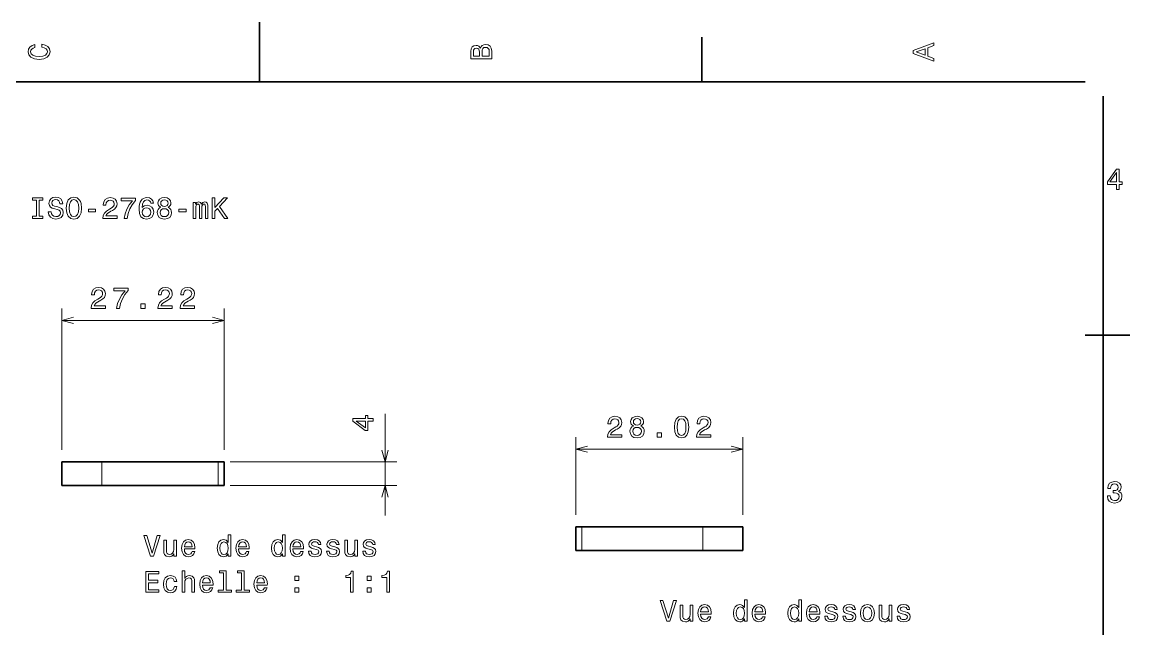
# Model space of a CAD drawing. Extents: x 0 to 297, y 0 to 210.
# Drawn here: x 108.7 to 294.5, y 108.2 to 210 of the extents above; entities that cross this region are included whole.
import ezdxf

# ---------------------------------------------------------------- set-up
doc = ezdxf.new("R2010")
doc.units = 0

msp = doc.modelspace()

# ---------------------------------------------------------------- linework, layer by layer
at = {"color": 7, "lineweight": 35, "ltscale": 0.25}
msp.add_line((148.5, 200), (148.5, 210), dxfattribs=at)
at = {"color": 7, "lineweight": 35, "ltscale": 0.1875}
for p, q in [((222.699997, 200), (222.699997, 207.5)), ((287, 157.5), (294.5, 157.5))]:
    msp.add_line(p, q, dxfattribs=at)
at = {"color": 7, "lineweight": 35}
for p, q in [((287, 200), (10, 200)), ((290, 7.593956), (290, 197.593964)), ((202.547073, 125.348122), (222.865234, 125.348122)), ((202.547073, 121.348122), (222.865234, 121.348122))]:
    msp.add_line(p, q, dxfattribs=at)
at = {"color": 7, "lineweight": 13}
for p, q in [((115.322845, 138.26001), (115.322845, 161.98082)), ((142.539948, 138.26001), (142.539948, 161.98082)), ((115.322845, 159.98082), (142.539948, 159.98082)), ((201.547073, 138.367599), (229.565231, 138.367599)), ((143.539948, 136.26001), (171.530945, 136.26001)), ((143.539948, 132.26001), (171.530945, 132.26001))]:
    msp.add_line(p, q, dxfattribs=at)
at = {"color": 7, "lineweight": 13, "ltscale": 0.425901}
msp.add_line((169.530945, 127.26001), (169.530945, 144.296036), dxfattribs=at)
at = {"color": 7, "lineweight": 13, "ltscale": 0.325487}
for p, q in [((201.547073, 127.348122), (201.547073, 140.367599)), ((229.565231, 127.348122), (229.565231, 140.367599))]:
    msp.add_line(p, q, dxfattribs=at)
at = {"color": 7, "lineweight": 35, "ltscale": 0.1675}
for p, q in [((122.022842, 136.26001), (115.322845, 136.26001)), ((122.022842, 132.26001), (115.322845, 132.26001)), ((229.565231, 125.348122), (222.865234, 125.348122)), ((229.565231, 121.348122), (222.865234, 121.348122))]:
    msp.add_line(p, q, dxfattribs=at)
at = {"color": 7, "lineweight": 35, "ltscale": 0.1}
for p, q in [((115.322845, 132.26001), (115.322845, 136.26001)), ((142.539948, 132.26001), (142.539948, 136.26001)), ((201.547073, 121.348122), (201.547073, 125.348122)), ((229.565231, 121.348122), (229.565231, 125.348122))]:
    msp.add_line(p, q, dxfattribs=at)
at = {"color": 7, "lineweight": 13, "ltscale": 0.1}
for p, q in [((122.022842, 136.26001), (122.022842, 132.26001)), ((141.539948, 132.26001), (141.539948, 136.26001)), ((202.547073, 121.348122), (202.547073, 125.348122)), ((222.865234, 121.348122), (222.865234, 125.348122))]:
    msp.add_line(p, q, dxfattribs=at)
at = {"color": 7, "lineweight": 35, "ltscale": 0.487928}
for p, q in [((122.022842, 136.26001), (141.539948, 136.26001)), ((122.022842, 132.26001), (141.539948, 132.26001))]:
    msp.add_line(p, q, dxfattribs=at)
at = {"color": 7, "lineweight": 35, "ltscale": 0.025}
for p, q in [((142.539948, 136.26001), (141.539948, 136.26001)), ((142.539948, 132.26001), (141.539948, 132.26001)), ((202.547073, 125.348122), (201.547073, 125.348122)), ((202.547073, 121.348122), (201.547073, 121.348122))]:
    msp.add_line(p, q, dxfattribs=at)
at = {"color": 7, "lineweight": 13}
for points in [[(111.93206, 205.817017), (112.35569, 205.716141), (112.658287, 205.549713), (112.844887, 205.317734), (112.905403, 205.045395), (112.814629, 204.71759), (112.54229, 204.460388), (112.098488, 204.28891), (111.483215, 204.233429), (110.872986, 204.28891), (110.424141, 204.455338), (110.151802, 204.71254), (110.055984, 205.045395), (110.106415, 205.287476), (110.247627, 205.494247), (110.474571, 205.655624), (110.787247, 205.766571), (110.787247, 206.245682), (110.308144, 206.094391), (109.94503, 205.832138), (109.718086, 205.474075), (109.637398, 205.045395), (109.763474, 204.510818), (110.116501, 204.10231), (110.696472, 203.840057), (111.483215, 203.749283), (112.269958, 203.840057), (112.84993, 204.10231), (113.208, 204.510818), (113.329041, 205.045395), (113.233215, 205.51442), (112.965927, 205.892654), (112.527161, 206.159943), (111.93206, 206.301163)], [(261.633209, 203.466858), (261.633209, 203.930847), (260.604401, 204.298996), (260.604401, 205.695969), (261.633209, 206.064133), (261.633209, 206.538193), (258.128174, 205.257217), (258.128174, 204.742798)], [(185.542007, 205.630417), (185.249496, 205.983429), (185.052811, 206.074219), (184.81073, 206.104477), (184.432495, 206.03891), (184.160156, 205.842224), (183.993729, 205.524506), (183.933212, 205.080704), (183.933212, 203.835022), (187.433212, 203.835022), (187.433212, 205.151306), (187.36261, 205.620331), (187.155838, 205.968307), (186.828018, 206.185165), (186.384216, 206.260818), (186.08667, 206.215424), (185.839554, 206.094391), (185.65799, 205.897705)], [(185.385666, 204.984879), (185.385666, 204.298996), (184.351807, 204.298996), (184.351807, 205.025223), (184.382065, 205.297562), (184.472839, 205.489197), (184.629181, 205.605194), (184.86116, 205.645538), (185.093155, 205.600143), (185.254532, 205.479111), (185.355408, 205.272339)], [(187.014618, 205.095825), (187.014618, 204.298996), (185.809296, 204.298996), (185.809296, 205.050446), (185.844589, 205.368164), (185.9505, 205.595108), (186.132065, 205.731277), (186.394302, 205.776657), (186.671692, 205.731277), (186.863327, 205.605194), (186.979324, 205.393372)], [(260.17572, 204.460388), (258.632477, 205), (260.17572, 205.539627)], [(292.277374, 181.916794), (292.731262, 181.916794), (292.731262, 182.784225), (293.23056, 182.784225), (293.23056, 183.187683), (292.731262, 183.187683), (292.731262, 185.341141), (292.272339, 185.341141), (290.739197, 183.228027), (290.739197, 182.784225), (292.277374, 182.784225)], [(291.162842, 183.187683), (292.277374, 184.756134), (292.277374, 183.187683)], [(111.030319, 177.475815), (110.384781, 177.475815), (110.384781, 177.052185), (112.139824, 177.052185), (112.139824, 177.475815), (111.494293, 177.475815), (111.494293, 180.128555), (112.139824, 180.128555), (112.139824, 180.552185), (110.384781, 180.552185), (110.384781, 180.128555), (111.030319, 180.128555)], [(113.501503, 178.207077), (113.042564, 178.207077), (113.143433, 177.672501), (113.395592, 177.279129), (113.78392, 177.042099), (114.308418, 176.95636), (114.827873, 177.037048), (115.216202, 177.258957), (115.463318, 177.606934), (115.554092, 178.065872), (115.478447, 178.479416), (115.266632, 178.746704), (114.923691, 178.923218), (114.46476, 179.054352), (114.071388, 179.150162), (113.814178, 179.261124), (113.667931, 179.422501), (113.622536, 179.674667), (113.667931, 179.901611), (113.799049, 180.073074), (114.000778, 180.189072), (114.27816, 180.229416), (114.560577, 180.178986), (114.782478, 180.042816), (114.928734, 179.815872), (114.999336, 179.50824), (115.458275, 179.50824), (115.458275, 179.518326), (115.377579, 179.992386), (115.140549, 180.345413), (114.767349, 180.567322), (114.263031, 180.64296), (113.809135, 180.567322), (113.456108, 180.355499), (113.229164, 180.027695), (113.148476, 179.604065), (113.214035, 179.225815), (113.405678, 178.968613), (113.708275, 178.797134), (114.121819, 178.666016), (114.530319, 178.550018), (114.837959, 178.439072), (115.024559, 178.277695), (115.090118, 178.015442), (115.029602, 177.748154), (114.87326, 177.546417), (114.63623, 177.420334), (114.32859, 177.37999), (113.985649, 177.435471), (113.723404, 177.596848), (113.556976, 177.8591)], [(116.038246, 178.802185), (116.129028, 178.015442), (116.391273, 177.435471), (116.799774, 177.077408), (117.334358, 176.95636), (117.863899, 177.077408), (118.277443, 177.435471), (118.534645, 178.015442), (118.630463, 178.802185), (118.534645, 179.583893), (118.423691, 179.901611), (118.277443, 180.163849), (117.863899, 180.521927), (117.611732, 180.612701), (117.334358, 180.64801), (116.794731, 180.521927), (116.38623, 180.1689), (116.129028, 179.588928)], [(122.175858, 177.052185), (124.581482, 177.052185), (124.581482, 177.485901), (122.680183, 177.485901), (122.786095, 177.722931), (122.967651, 177.919617), (123.527443, 178.277695), (123.824997, 178.428986), (124.157852, 178.645844), (124.394882, 178.89801), (124.531052, 179.195557), (124.581482, 179.533447), (124.495743, 179.957077), (124.258713, 180.289932), (123.895599, 180.501755), (123.426582, 180.577408), (122.942429, 180.491669), (122.57428, 180.254639), (122.337242, 179.876389), (122.256554, 179.377106), (122.256554, 179.306503), (122.715485, 179.306503), (122.715485, 179.346848), (122.760872, 179.689789), (122.897041, 179.941956), (123.113899, 180.103333), (123.401367, 180.158813), (123.693871, 180.108383), (123.910728, 179.9823), (124.051941, 179.785614), (124.102371, 179.538498), (124.06707, 179.306503), (123.971252, 179.109818), (123.809868, 178.938354), (123.587967, 178.787048), (123.290413, 178.625671), (122.796181, 178.312988), (122.448196, 177.980133), (122.241425, 177.576675), (122.175858, 177.067322)], [(125.741425, 177.052185), (126.250793, 177.052185), (126.417221, 177.884323), (126.709724, 178.66098), (127.123268, 179.382156), (127.662895, 180.057953), (127.662895, 180.476532), (125.262321, 180.476532), (125.262321, 180.017609), (127.178749, 180.017609), (126.623993, 179.336761), (126.205406, 178.625671), (125.912895, 177.869186)], [(130.688843, 179.6091), (130.593018, 180.017609), (130.371109, 180.32019), (130.028168, 180.511841), (129.584366, 180.577408), (129.286819, 180.542099), (129.029602, 180.446274), (128.802673, 180.289932), (128.611023, 180.068039), (128.459732, 179.790665), (128.348785, 179.452759), (128.278168, 179.054352), (128.257996, 178.605499), (128.338684, 177.889359), (128.585815, 177.369904), (128.984222, 177.057236), (129.5289, 176.951324), (130.018097, 177.042099), (130.391296, 177.279129), (130.633362, 177.652328), (130.719086, 178.126389), (130.633362, 178.605499), (130.401367, 178.973648), (130.043304, 179.205643), (129.599487, 179.286331), (129.120392, 179.185471), (128.762329, 178.89801), (128.837982, 179.452759), (128.999359, 179.851181), (129.246475, 180.088211), (129.589417, 180.1689), (129.841583, 180.128555), (130.033218, 180.022644), (130.159302, 179.84613), (130.224854, 179.6091)], [(131.88913, 178.938354), (131.631927, 178.797134), (131.455414, 178.600449), (131.344452, 178.353333), (131.309158, 178.055786), (131.389847, 177.606934), (131.621826, 177.258957), (132.000076, 177.037048), (132.514496, 176.951324), (133.023849, 177.037048), (133.4021, 177.258957), (133.634094, 177.606934), (133.719818, 178.055786), (133.679474, 178.353333), (133.573563, 178.600449), (133.391998, 178.797134), (133.139847, 178.938354), (133.341583, 179.059387), (133.482788, 179.225815), (133.568512, 179.427551), (133.598785, 179.674667), (133.518097, 180.03273), (133.306274, 180.32019), (132.963333, 180.50679), (132.514496, 180.577408), (132.060593, 180.50679), (131.717651, 180.32019), (131.500793, 180.03273), (131.42514, 179.674667), (131.450363, 179.427551), (131.536102, 179.225815)], [(140.528183, 177.052185), (140.992157, 177.052185), (140.992157, 178.297867), (141.405701, 178.741669), (142.58078, 177.052185), (143.14563, 177.052185), (141.733521, 179.079559), (143.10527, 180.552185), (142.48999, 180.552185), (140.992157, 178.933304), (140.992157, 180.552185), (140.528183, 180.552185)], [(116.5224, 178.802185), (116.577873, 179.412415), (116.744301, 179.861267), (117.001503, 180.133591), (117.334358, 180.229416), (117.662163, 180.133591), (117.919373, 179.856216), (118.0858, 179.407379), (118.146317, 178.802185), (118.0858, 178.191956), (117.919373, 177.743103), (117.662163, 177.470779), (117.334358, 177.37999), (117.001503, 177.470779), (116.744301, 177.743103), (116.577873, 178.186905)], [(119.760155, 178.207077), (120.980614, 178.207077), (120.980614, 178.605499), (119.760155, 178.605499)], [(130.229904, 178.121353), (130.174423, 177.803619), (130.033218, 177.561554), (129.806274, 177.400162), (129.523849, 177.349731), (129.226303, 177.400162), (128.999359, 177.556503), (128.853104, 177.798584), (128.807709, 178.116302), (128.858154, 178.428986), (128.999359, 178.666016), (129.231354, 178.817322), (129.544022, 178.872787), (129.81636, 178.817322), (130.033218, 178.671066), (130.174423, 178.434036)], [(131.793304, 178.065872), (131.838684, 178.33316), (131.984955, 178.534897), (132.211884, 178.666016), (132.514496, 178.711411), (132.812042, 178.666016), (133.038986, 178.534897), (133.185242, 178.33316), (133.235672, 178.065872), (133.185242, 177.778412), (133.038986, 177.561554), (132.812042, 177.420334), (132.514496, 177.374954), (132.211884, 177.420334), (131.984955, 177.561554), (131.838684, 177.778412)], [(131.904266, 179.634323), (131.944611, 179.856216), (132.065643, 180.027695), (132.257278, 180.133591), (132.514496, 180.17395), (132.766647, 180.133591), (132.958282, 180.027695), (133.07933, 179.856216), (133.124725, 179.634323), (133.07933, 179.407379), (132.958282, 179.230865), (132.766647, 179.114868), (132.514496, 179.079559), (132.257278, 179.119904), (132.065643, 179.230865), (131.944611, 179.407379)], [(134.940277, 178.207077), (136.160736, 178.207077), (136.160736, 178.605499), (134.940277, 178.605499)], [(137.366089, 177.052185), (137.774582, 177.052185), (137.774582, 178.862701), (137.799805, 179.13504), (137.875443, 179.331726), (137.99144, 179.447723), (138.142731, 179.493103), (138.263763, 179.452759), (138.344467, 179.351898), (138.384811, 179.18042), (138.399933, 178.953476), (138.399933, 177.052185), (138.783234, 177.052185), (138.783234, 178.862701), (138.808441, 179.12999), (138.884094, 179.326675), (139.005127, 179.447723), (139.156433, 179.493103), (139.277466, 179.452759), (139.358154, 179.351898), (139.408585, 178.953476), (139.408585, 177.052185), (139.817078, 177.052185), (139.817078, 178.923218), (139.79187, 179.311554), (139.711182, 179.6091), (139.549805, 179.790665), (139.287537, 179.856216), (138.979919, 179.755356), (138.742889, 179.462845), (138.556274, 179.750305), (138.243591, 179.856216), (137.956146, 179.755356), (137.75946, 179.472931), (137.75946, 179.760391), (137.366089, 179.760391)], [(120.228798, 161.98082), (122.634415, 161.98082), (122.634415, 162.414536), (120.733124, 162.414536), (120.839027, 162.651581), (121.020584, 162.848267), (121.580383, 163.206329), (121.87793, 163.35762), (122.210785, 163.574478), (122.447815, 163.826645), (122.583984, 164.124191), (122.634415, 164.462097), (122.548683, 164.885727), (122.311653, 165.218567), (121.94854, 165.430389), (121.479515, 165.506042), (120.995369, 165.420303), (120.627213, 165.183273), (120.390182, 164.805023), (120.309486, 164.305756), (120.309486, 164.235138), (120.768425, 164.235138), (120.768425, 164.275497), (120.813812, 164.618439), (120.949982, 164.87059), (121.16684, 165.031982), (121.4543, 165.087448), (121.746811, 165.037018), (121.963669, 164.910934), (122.104881, 164.714249), (122.155312, 164.467133), (122.12001, 164.235138), (122.024185, 164.038452), (121.862801, 163.866989), (121.6409, 163.715698), (121.343353, 163.554306), (120.849113, 163.241638), (120.501129, 162.908783), (120.294357, 162.50531), (120.228798, 161.995956)], [(131.436874, 161.98082), (133.842484, 161.98082), (133.842484, 162.414536), (131.941193, 162.414536), (132.047104, 162.651581), (132.228653, 162.848267), (132.788452, 163.206329), (133.085999, 163.35762), (133.418854, 163.574478), (133.655884, 163.826645), (133.792053, 164.124191), (133.842484, 164.462097), (133.756744, 164.885727), (133.519714, 165.218567), (133.156616, 165.430389), (132.687592, 165.506042), (132.20343, 165.420303), (131.835281, 165.183273), (131.598251, 164.805023), (131.517563, 164.305756), (131.517563, 164.235138), (131.976486, 164.235138), (131.976486, 164.275497), (132.021881, 164.618439), (132.158051, 164.87059), (132.374908, 165.031982), (132.662369, 165.087448), (132.95488, 165.037018), (133.171738, 164.910934), (133.312943, 164.714249), (133.363373, 164.467133), (133.328079, 164.235138), (133.232254, 164.038452), (133.070877, 163.866989), (132.848969, 163.715698), (132.551422, 163.554306), (132.05719, 163.241638), (131.709198, 162.908783), (131.502426, 162.50531), (131.436874, 161.995956)], [(135.172897, 161.98082), (137.578506, 161.98082), (137.578506, 162.414536), (135.677216, 162.414536), (135.783127, 162.651581), (135.964676, 162.848267), (136.524475, 163.206329), (136.822021, 163.35762), (137.154877, 163.574478), (137.391907, 163.826645), (137.528076, 164.124191), (137.578506, 164.462097), (137.492767, 164.885727), (137.255737, 165.218567), (136.892639, 165.430389), (136.423615, 165.506042), (135.939453, 165.420303), (135.571304, 165.183273), (135.334274, 164.805023), (135.253586, 164.305756), (135.253586, 164.235138), (135.712509, 164.235138), (135.712509, 164.275497), (135.757904, 164.618439), (135.894073, 164.87059), (136.110931, 165.031982), (136.398392, 165.087448), (136.690903, 165.037018), (136.907761, 164.910934), (137.048965, 164.714249), (137.099396, 164.467133), (137.064102, 164.235138), (136.968277, 164.038452), (136.8069, 163.866989), (136.584991, 163.715698), (136.287445, 163.554306), (135.793213, 163.241638), (135.445221, 162.908783), (135.238449, 162.50531), (135.172897, 161.995956)], [(124.494362, 161.98082), (125.003723, 161.98082), (125.170151, 162.812958), (125.462662, 163.589615), (125.876205, 164.310791), (126.415833, 164.986588), (126.415833, 165.405182), (124.015251, 165.405182), (124.015251, 164.946243), (125.931679, 164.946243), (125.376923, 164.265411), (124.958336, 163.554306), (124.665833, 162.797821)], [(128.583405, 161.98082), (129.279373, 161.98082), (129.279373, 162.732269), (128.583405, 162.732269)], [(167.530945, 143.055405), (167.530945, 143.509293), (166.663513, 143.509293), (166.663513, 144.008575), (166.26004, 144.008575), (166.26004, 143.509293), (164.106598, 143.509293), (164.106598, 143.050354), (166.219696, 141.517212), (166.663513, 141.517212), (166.663513, 143.055405)], [(206.853561, 140.367599), (209.259171, 140.367599), (209.259171, 140.801315), (207.35788, 140.801315), (207.463791, 141.038361), (207.64534, 141.235046), (208.205139, 141.593109), (208.502686, 141.7444), (208.835541, 141.961258), (209.072571, 142.213425), (209.20874, 142.510971), (209.259171, 142.848877), (209.173447, 143.272507), (208.936417, 143.605347), (208.573303, 143.817169), (208.104279, 143.892822), (207.620132, 143.807083), (207.251968, 143.570053), (207.014938, 143.191803), (206.93425, 142.692535), (206.93425, 142.621918), (207.393188, 142.621918), (207.393188, 142.662277), (207.438568, 143.005219), (207.574738, 143.25737), (207.791595, 143.418762), (208.079056, 143.474228), (208.371567, 143.423798), (208.588425, 143.297714), (208.729645, 143.101028), (208.780075, 142.853912), (208.744766, 142.621918), (208.648941, 142.425232), (208.487564, 142.253769), (208.265656, 142.102478), (207.968109, 141.941086), (207.473877, 141.628418), (207.125885, 141.295563), (206.919113, 140.892105), (206.853561, 140.382736)], [(211.194763, 142.253769), (210.937561, 142.112564), (210.761047, 141.915878), (210.650101, 141.668762), (210.614792, 141.371201), (210.695496, 140.922363), (210.927475, 140.574371), (211.305725, 140.352478), (211.820129, 140.266739), (212.329498, 140.352478), (212.707733, 140.574371), (212.939728, 140.922363), (213.025452, 141.371201), (212.985107, 141.668762), (212.879211, 141.915878), (212.697647, 142.112564), (212.445496, 142.253769), (212.647217, 142.374802), (212.788422, 142.541229), (212.874161, 142.742966), (212.904419, 142.990082), (212.82373, 143.348145), (212.611908, 143.63562), (212.268982, 143.82222), (211.820129, 143.892822), (211.366241, 143.82222), (211.0233, 143.63562), (210.806442, 143.348145), (210.730789, 142.990082), (210.756012, 142.742966), (210.841736, 142.541229)], [(211.2099, 142.949738), (211.250244, 143.171631), (211.371277, 143.343109), (211.562927, 143.44902), (211.820129, 143.489365), (212.072296, 143.44902), (212.263931, 143.343109), (212.384964, 143.171631), (212.430359, 142.949738), (212.384964, 142.722794), (212.263931, 142.54628), (212.072296, 142.430283), (211.820129, 142.394989), (211.562927, 142.435333), (211.371277, 142.54628), (211.250244, 142.722794)], [(218.076752, 142.077255), (218.152405, 141.285477), (218.389435, 140.720627), (218.767685, 140.377686), (219.292175, 140.266739), (219.81163, 140.377686), (220.189865, 140.720627), (220.42186, 141.285477), (220.502548, 142.077255), (220.42186, 142.863998), (220.326035, 143.176682), (220.189865, 143.433884), (219.81163, 143.776825), (219.292175, 143.892822), (218.767685, 143.776825), (218.389435, 143.428833), (218.152405, 142.863998)], [(218.560913, 142.077255), (218.601257, 142.687485), (218.727325, 143.126251), (218.954285, 143.383453), (219.292175, 143.474228), (219.625031, 143.383453), (219.851974, 143.126251), (219.978058, 142.687485), (220.018402, 142.077255), (219.978058, 141.46199), (219.851974, 141.023224), (219.625031, 140.766022), (219.292175, 140.680283), (218.954285, 140.766022), (218.727325, 141.023224), (218.601257, 141.46199)], [(221.797653, 140.367599), (224.203262, 140.367599), (224.203262, 140.801315), (222.301971, 140.801315), (222.407883, 141.038361), (222.589432, 141.235046), (223.149231, 141.593109), (223.446777, 141.7444), (223.779633, 141.961258), (224.016663, 142.213425), (224.152832, 142.510971), (224.203262, 142.848877), (224.117538, 143.272507), (223.880508, 143.605347), (223.517395, 143.817169), (223.04837, 143.892822), (222.564224, 143.807083), (222.19606, 143.570053), (221.95903, 143.191803), (221.878342, 142.692535), (221.878342, 142.621918), (222.33728, 142.621918), (222.33728, 142.662277), (222.38266, 143.005219), (222.518829, 143.25737), (222.735687, 143.418762), (223.023148, 143.474228), (223.315659, 143.423798), (223.532516, 143.297714), (223.673737, 143.101028), (223.724167, 142.853912), (223.688858, 142.621918), (223.593033, 142.425232), (223.431656, 142.253769), (223.209747, 142.102478), (222.912201, 141.941086), (222.417969, 141.628418), (222.069977, 141.295563), (221.863205, 140.892105), (221.797653, 140.382736)], [(166.26004, 141.940842), (164.691605, 143.055405), (166.26004, 143.055405)], [(211.098953, 141.381287), (211.144333, 141.64859), (211.290588, 141.850311), (211.517532, 141.98143), (211.820129, 142.026825), (212.117676, 141.98143), (212.34462, 141.850311), (212.490875, 141.64859), (212.541306, 141.381287), (212.490875, 141.093826), (212.34462, 140.876968), (212.117676, 140.735764), (211.820129, 140.690369), (211.517532, 140.735764), (211.290588, 140.876968), (211.144333, 141.093826)], [(215.20816, 140.367599), (215.904129, 140.367599), (215.904129, 141.119049), (215.20816, 141.119049)], [(290.729126, 130.51622), (290.729126, 130.480911), (290.809814, 129.996765), (291.046844, 129.633652), (291.420044, 129.401657), (291.914276, 129.315933), (292.438782, 129.401657), (292.832153, 129.623566), (293.08429, 129.976593), (293.175079, 130.430481), (293.134735, 130.728027), (293.023773, 130.970108), (292.842224, 131.156708), (292.600159, 131.292877), (292.927948, 131.565216), (293.043945, 131.998932), (292.968292, 132.392303), (292.751434, 132.68985), (292.398407, 132.87645), (291.914276, 132.942017), (291.460388, 132.861313), (291.112396, 132.63942), (290.885468, 132.286392), (290.809814, 131.817368), (290.809814, 131.782074), (291.258636, 131.782074), (291.299011, 132.104828), (291.430115, 132.336823), (291.641937, 132.478027), (291.939484, 132.528473), (292.201721, 132.488113), (292.393372, 132.382217), (292.509369, 132.210739), (292.554749, 131.97876), (292.509369, 131.731628), (292.388336, 131.565216), (292.176514, 131.46434), (291.889069, 131.434082), (291.692383, 131.439133), (291.692383, 131.04071), (291.939484, 131.050797), (292.257202, 131.005417), (292.494232, 130.884369), (292.635468, 130.687683), (292.685883, 130.430481), (292.630402, 130.13797), (292.484161, 129.921112), (292.252167, 129.784943), (291.944519, 129.739563), (291.626801, 129.789993), (291.394806, 129.941284), (291.248566, 130.183365), (291.193085, 130.51622)], [(131.326935, 123.908424), (130.449402, 120.927879), (129.546677, 123.908424), (129.067566, 123.908424), (130.19725, 120.403381), (130.701569, 120.403381), (131.80603, 123.908424)], [(134.529373, 123.111595), (134.085571, 123.111595), (134.085571, 121.548195), (134.035141, 121.185081), (133.888885, 120.922836), (133.661942, 120.761452), (133.364395, 120.711021), (133.127365, 120.751366), (132.976059, 120.872398), (132.890335, 121.07917), (132.870163, 121.371681), (132.870163, 123.111595), (132.426361, 123.111595), (132.426361, 121.331337), (132.441483, 120.973267), (132.537308, 120.675713), (132.829819, 120.403381), (133.298828, 120.307564), (133.550995, 120.342865), (133.767853, 120.43364), (133.954453, 120.589981), (134.105743, 120.816925), (134.105743, 120.403381), (134.529373, 120.403381)], [(135.865829, 121.628883), (137.641052, 121.628883), (137.646088, 121.835655), (137.565399, 122.415627), (137.343506, 122.84935), (136.990479, 123.111595), (136.521454, 123.207413), (136.062515, 123.106552), (135.709488, 122.824127), (135.482544, 122.365196), (135.401855, 121.76001), (135.477509, 121.139694), (135.704453, 120.685799), (136.052429, 120.403381), (136.506317, 120.307564), (136.899689, 120.373123), (137.222458, 120.544594), (137.459488, 120.816925), (137.595657, 121.180038), (137.156906, 121.180038), (137.066116, 120.97831), (136.934998, 120.827011), (136.561798, 120.705978), (136.274338, 120.761452), (136.05748, 120.937965), (135.91626, 121.225426), (135.865829, 121.613754)], [(135.865829, 122.002083), (135.92131, 122.350067), (136.05748, 122.607269), (136.264252, 122.763611), (136.536591, 122.819084), (136.803879, 122.763611), (137.010651, 122.607269), (137.136734, 122.350067), (137.182114, 122.002083)], [(143.213821, 120.821968), (143.213821, 120.403381), (143.657623, 120.403381), (143.657623, 124.024422), (143.218857, 124.024422), (143.218857, 122.698051), (142.880966, 123.081337), (142.674194, 123.172112), (142.437164, 123.207413), (142.008484, 123.106552), (141.675629, 122.824127), (141.458771, 122.370239), (141.383133, 121.76001), (141.458771, 121.14978), (141.675629, 120.690842), (142.008484, 120.403381), (142.437164, 120.307564), (142.674194, 120.342865), (142.886002, 120.43364)], [(142.512802, 122.808998), (142.805313, 122.738396), (143.027222, 122.54171), (143.15834, 122.213898), (143.208771, 121.76001), (143.15834, 121.301079), (143.027222, 120.973267), (142.805313, 120.771538), (142.512802, 120.705978), (142.235428, 120.771538), (142.023621, 120.973267), (141.882401, 121.306122), (141.837021, 121.76001), (141.882401, 122.208855), (142.023621, 122.536667), (142.235428, 122.738396)], [(144.973907, 121.628883), (146.749115, 121.628883), (146.754166, 121.835655), (146.673477, 122.415627), (146.451569, 122.84935), (146.098541, 123.111595), (145.629517, 123.207413), (145.170593, 123.106552), (144.817566, 122.824127), (144.590622, 122.365196), (144.509933, 121.76001), (144.585571, 121.139694), (144.812515, 120.685799), (145.160507, 120.403381), (145.614395, 120.307564), (146.007767, 120.373123), (146.330536, 120.544594), (146.567566, 120.816925), (146.703735, 121.180038), (146.264969, 121.180038), (146.174194, 120.97831), (146.04306, 120.827011), (145.669876, 120.705978), (145.382401, 120.761452), (145.165543, 120.937965), (145.024338, 121.225426), (144.973907, 121.613754)], [(144.973907, 122.002083), (145.029373, 122.350067), (145.165543, 122.607269), (145.372314, 122.763611), (145.644653, 122.819084), (145.911942, 122.763611), (146.118713, 122.607269), (146.244797, 122.350067), (146.290192, 122.002083)], [(152.321884, 120.821968), (152.321884, 120.403381), (152.765686, 120.403381), (152.765686, 124.024422), (152.326935, 124.024422), (152.326935, 122.698051), (151.989029, 123.081337), (151.782257, 123.172112), (151.545227, 123.207413), (151.116562, 123.106552), (150.783707, 122.824127), (150.566849, 122.370239), (150.491196, 121.76001), (150.566849, 121.14978), (150.783707, 120.690842), (151.116562, 120.403381), (151.545227, 120.307564), (151.782257, 120.342865), (151.99408, 120.43364)], [(151.62088, 122.808998), (151.913391, 122.738396), (152.135284, 122.54171), (152.266418, 122.213898), (152.316849, 121.76001), (152.266418, 121.301079), (152.135284, 120.973267), (151.913391, 120.771538), (151.62088, 120.705978), (151.343506, 120.771538), (151.131683, 120.973267), (150.990479, 121.306122), (150.945084, 121.76001), (150.990479, 122.208855), (151.131683, 122.536667), (151.343506, 122.738396)], [(154.08197, 121.628883), (155.857193, 121.628883), (155.862228, 121.835655), (155.78154, 122.415627), (155.559631, 122.84935), (155.206619, 123.111595), (154.737595, 123.207413), (154.278656, 123.106552), (153.925629, 122.824127), (153.698685, 122.365196), (153.617996, 121.76001), (153.693649, 121.139694), (153.920593, 120.685799), (154.26857, 120.403381), (154.722458, 120.307564), (155.115829, 120.373123), (155.438599, 120.544594), (155.675629, 120.816925), (155.811798, 121.180038), (155.373047, 121.180038), (155.282257, 120.97831), (155.151138, 120.827011), (154.777939, 120.705978), (154.490479, 120.761452), (154.273621, 120.937965), (154.132401, 121.225426), (154.08197, 121.613754)], [(154.08197, 122.002083), (154.137451, 122.350067), (154.273621, 122.607269), (154.480392, 122.763611), (154.752716, 122.819084), (155.02002, 122.763611), (155.226791, 122.607269), (155.352875, 122.350067), (155.398254, 122.002083)], [(158.05603, 121.981911), (157.627365, 122.082779), (157.309631, 122.198769), (157.203735, 122.435799), (157.233994, 122.602226), (157.339905, 122.723267), (157.511368, 122.798912), (157.758484, 122.82917), (157.995514, 122.798912), (158.182114, 122.708138), (158.303162, 122.571968), (158.353592, 122.390411), (158.787308, 122.390411), (158.787308, 122.400497), (158.711655, 122.72831), (158.504883, 122.985512), (158.182114, 123.146896), (157.758484, 123.207413), (157.329803, 123.146896), (157.017136, 122.980469), (156.82045, 122.733353), (156.759918, 122.42067), (156.805313, 122.11808), (156.946533, 121.906265), (157.178513, 121.754967), (157.516418, 121.649055), (158.010651, 121.528023), (158.313232, 121.401939), (158.393936, 121.301079), (158.424194, 121.14978), (158.378799, 120.963181), (158.257767, 120.821968), (158.061081, 120.731194), (157.798828, 120.700935), (157.521454, 120.731194), (157.319733, 120.837097), (157.183563, 121.008568), (157.128082, 121.245598), (156.699402, 121.245598), (156.77002, 120.84214), (156.976791, 120.549637), (157.304596, 120.373123), (157.758484, 120.307564), (158.232544, 120.373123), (158.580536, 120.549637), (158.792343, 120.832054), (158.867996, 121.200211), (158.812515, 121.517937), (158.656174, 121.734795), (158.398972, 121.876007)], [(161.092056, 121.981911), (160.663391, 122.082779), (160.345657, 122.198769), (160.239746, 122.435799), (160.27002, 122.602226), (160.375916, 122.723267), (160.547394, 122.798912), (160.79451, 122.82917), (161.03154, 122.798912), (161.21814, 122.708138), (161.339172, 122.571968), (161.389618, 122.390411), (161.823334, 122.390411), (161.823334, 122.400497), (161.747681, 122.72831), (161.540909, 122.985512), (161.21814, 123.146896), (160.79451, 123.207413), (160.365829, 123.146896), (160.053162, 122.980469), (159.856476, 122.733353), (159.795944, 122.42067), (159.841339, 122.11808), (159.982544, 121.906265), (160.214539, 121.754967), (160.552429, 121.649055), (161.046661, 121.528023), (161.349258, 121.401939), (161.429962, 121.301079), (161.460205, 121.14978), (161.414825, 120.963181), (161.293793, 120.821968), (161.097107, 120.731194), (160.834854, 120.700935), (160.55748, 120.731194), (160.355743, 120.837097), (160.219574, 121.008568), (160.164108, 121.245598), (159.735428, 121.245598), (159.80603, 120.84214), (160.012802, 120.549637), (160.340622, 120.373123), (160.79451, 120.307564), (161.26857, 120.373123), (161.616547, 120.549637), (161.828369, 120.832054), (161.904022, 121.200211), (161.848541, 121.517937), (161.6922, 121.734795), (161.434998, 121.876007)], [(164.889603, 123.111595), (164.445801, 123.111595), (164.445801, 121.548195), (164.39537, 121.185081), (164.249115, 120.922836), (164.022171, 120.761452), (163.724625, 120.711021), (163.487595, 120.751366), (163.336288, 120.872398), (163.250549, 121.07917), (163.230377, 121.371681), (163.230377, 123.111595), (162.786591, 123.111595), (162.786591, 121.331337), (162.801712, 120.973267), (162.897537, 120.675713), (163.190033, 120.403381), (163.659058, 120.307564), (163.911224, 120.342865), (164.128082, 120.43364), (164.314682, 120.589981), (164.465973, 120.816925), (164.465973, 120.403381), (164.889603, 120.403381)], [(167.164108, 121.981911), (166.735428, 122.082779), (166.417709, 122.198769), (166.311798, 122.435799), (166.342056, 122.602226), (166.447968, 122.723267), (166.619431, 122.798912), (166.866547, 122.82917), (167.103577, 122.798912), (167.290192, 122.708138), (167.411224, 122.571968), (167.461655, 122.390411), (167.89537, 122.390411), (167.89537, 122.400497), (167.819717, 122.72831), (167.612946, 122.985512), (167.290192, 123.146896), (166.866547, 123.207413), (166.437881, 123.146896), (166.125198, 122.980469), (165.928513, 122.733353), (165.867996, 122.42067), (165.913391, 122.11808), (166.054596, 121.906265), (166.286575, 121.754967), (166.624481, 121.649055), (167.118713, 121.528023), (167.42131, 121.401939), (167.501999, 121.301079), (167.532257, 121.14978), (167.486877, 120.963181), (167.365829, 120.821968), (167.169144, 120.731194), (166.906891, 120.700935), (166.629517, 120.731194), (166.427795, 120.837097), (166.291626, 121.008568), (166.236145, 121.245598), (165.80748, 121.245598), (165.878082, 120.84214), (166.084854, 120.549637), (166.412659, 120.373123), (166.866547, 120.307564), (167.340607, 120.373123), (167.688599, 120.549637), (167.900421, 120.832054), (167.976059, 121.200211), (167.920593, 121.517937), (167.764252, 121.734795), (167.50705, 121.876007)], [(129.390335, 114.356552), (131.609344, 114.356552), (131.609344, 114.780182), (129.854309, 114.780182), (129.854309, 115.96534), (131.417709, 115.96534), (131.417709, 116.383926), (129.854309, 116.383926), (129.854309, 117.432922), (131.569, 117.432922), (131.569, 117.856552), (129.390335, 117.856552)], [(134.16626, 116.167068), (134.605026, 116.167068), (134.514252, 116.570526), (134.297394, 116.888252), (133.959488, 117.084938), (133.520737, 117.160583), (133.036591, 117.059723), (132.668427, 116.777298), (132.436447, 116.318367), (132.355743, 115.703094), (132.431396, 115.092865), (132.65834, 114.638969), (133.016418, 114.356552), (133.5056, 114.260735), (133.939316, 114.33638), (134.277222, 114.548195), (134.509201, 114.88105), (134.610077, 115.324852), (134.186447, 115.324852), (134.110794, 115.042435), (133.969574, 114.830612), (133.767853, 114.699493), (133.520737, 114.659149), (133.213104, 114.724709), (132.991196, 114.926437), (132.855026, 115.25425), (132.809631, 115.718224), (132.855026, 116.172112), (132.996231, 116.499924), (133.22319, 116.701653), (133.520737, 116.772255), (133.782974, 116.726868), (133.979675, 116.610878), (134.110794, 116.419235)], [(135.477509, 114.356552), (135.92131, 114.356552), (135.92131, 115.919952), (135.966705, 116.278023), (136.112946, 116.540268), (136.339905, 116.701653), (136.642487, 116.762169), (136.884567, 116.711739), (137.035858, 116.575569), (137.111511, 116.348625), (137.136734, 116.046036), (137.136734, 114.356552), (137.580536, 114.356552), (137.580536, 116.13681), (137.560364, 116.494881), (137.469574, 116.792435), (137.172028, 117.064766), (136.708054, 117.160583), (136.455887, 117.125282), (136.239029, 117.029465), (136.05748, 116.878166), (135.92131, 116.671394), (135.92131, 117.977592), (135.477509, 117.977592)], [(138.901855, 115.582054), (140.677078, 115.582054), (140.682114, 115.788826), (140.601425, 116.368797), (140.379517, 116.802521), (140.026505, 117.064766), (139.55748, 117.160583), (139.098541, 117.059723), (138.745514, 116.777298), (138.51857, 116.318367), (138.437881, 115.713181), (138.513535, 115.092865), (138.740479, 114.638969), (139.088455, 114.356552), (139.542343, 114.260735), (139.935715, 114.326294), (140.258484, 114.497765), (140.495514, 114.770096), (140.631683, 115.133209), (140.192932, 115.133209), (140.102142, 114.93148), (139.971024, 114.780182), (139.597824, 114.659149), (139.310364, 114.714622), (139.093506, 114.891136), (138.952286, 115.178596), (138.901855, 115.566925)], [(142.432114, 117.604393), (142.432114, 114.729752), (141.519287, 114.729752), (141.519287, 114.356552), (143.783707, 114.356552), (143.783707, 114.729752), (142.875916, 114.729752), (142.875916, 117.977592), (141.736145, 117.977592), (141.736145, 117.604393)], [(145.46814, 117.604393), (145.46814, 114.729752), (144.555313, 114.729752), (144.555313, 114.356552), (146.819733, 114.356552), (146.819733, 114.729752), (145.911942, 114.729752), (145.911942, 117.977592), (144.772171, 117.977592), (144.772171, 117.604393)], [(148.009933, 115.582054), (149.785141, 115.582054), (149.790192, 115.788826), (149.709503, 116.368797), (149.487595, 116.802521), (149.134567, 117.064766), (148.665543, 117.160583), (148.206619, 117.059723), (147.853592, 116.777298), (147.626648, 116.318367), (147.545944, 115.713181), (147.621597, 115.092865), (147.848541, 114.638969), (148.196533, 114.356552), (148.650421, 114.260735), (149.043793, 114.326294), (149.366562, 114.497765), (149.603592, 114.770096), (149.739746, 115.133209), (149.300995, 115.133209), (149.21022, 114.93148), (149.079086, 114.780182), (148.705887, 114.659149), (148.418427, 114.714622), (148.201569, 114.891136), (148.060364, 115.178596), (148.009933, 115.566925)], [(163.754883, 114.356552), (164.213806, 114.356552), (164.213806, 117.881767), (163.87088, 117.881767), (163.78009, 117.574135), (163.598541, 117.367355), (163.321167, 117.246323), (162.937881, 117.205978), (162.937881, 116.847908), (163.754883, 116.847908)], [(169.826935, 114.356552), (170.285858, 114.356552), (170.285858, 117.881767), (169.942917, 117.881767), (169.852142, 117.574135), (169.670593, 117.367355), (169.393204, 117.246323), (169.009918, 117.205978), (169.009918, 116.847908), (169.826935, 116.847908)], [(138.901855, 115.955254), (138.957336, 116.303238), (139.093506, 116.56044), (139.300278, 116.716782), (139.572601, 116.772255), (139.839905, 116.716782), (140.046677, 116.56044), (140.172745, 116.303238), (140.21814, 115.955254)], [(148.009933, 115.955254), (148.065399, 116.303238), (148.201569, 116.56044), (148.40834, 116.716782), (148.680679, 116.772255), (148.947968, 116.716782), (149.154739, 116.56044), (149.280823, 116.303238), (149.326202, 115.955254)], [(154.389618, 116.313324), (155.085571, 116.313324), (155.085571, 117.064766), (154.389618, 117.064766)], [(166.533691, 116.313324), (167.22966, 116.313324), (167.22966, 117.064766), (166.533691, 117.064766)], [(154.389618, 114.356552), (155.085571, 114.356552), (155.085571, 115.107994), (154.389618, 115.107994)], [(166.533691, 114.356552), (167.22966, 114.356552), (167.22966, 115.107994), (166.533691, 115.107994)], [(217.951691, 112.996536), (217.074158, 110.015991), (216.171432, 112.996536), (215.692322, 112.996536), (216.822006, 109.491493), (217.326324, 109.491493), (218.430786, 112.996536)], [(221.154129, 112.199707), (220.710327, 112.199707), (220.710327, 110.636307), (220.659897, 110.273193), (220.513641, 110.010948), (220.286697, 109.849564), (219.989151, 109.799133), (219.752121, 109.839478), (219.600815, 109.96051), (219.515091, 110.167282), (219.494919, 110.459793), (219.494919, 112.199707), (219.051117, 112.199707), (219.051117, 110.419449), (219.066238, 110.061378), (219.162064, 109.763824), (219.454575, 109.491493), (219.923584, 109.395676), (220.175751, 109.430977), (220.392609, 109.521751), (220.579208, 109.678093), (220.730499, 109.905037), (220.730499, 109.491493), (221.154129, 109.491493)], [(222.490585, 110.716995), (224.265808, 110.716995), (224.270844, 110.923767), (224.190155, 111.503738), (223.968262, 111.937462), (223.615234, 112.199707), (223.14621, 112.295525), (222.687271, 112.194664), (222.334244, 111.912239), (222.1073, 111.453308), (222.026611, 110.848122), (222.102264, 110.227806), (222.329208, 109.773911), (222.677185, 109.491493), (223.131073, 109.395676), (223.524445, 109.461235), (223.847214, 109.632706), (224.084244, 109.905037), (224.220413, 110.26815), (223.781662, 110.26815), (223.690872, 110.066422), (223.559753, 109.915123), (223.186554, 109.79409), (222.899094, 109.849564), (222.682236, 110.026077), (222.541016, 110.313538), (222.490585, 110.701866)], [(222.490585, 111.090195), (222.546066, 111.438179), (222.682236, 111.695381), (222.889008, 111.851723), (223.161346, 111.907196), (223.428635, 111.851723), (223.635406, 111.695381), (223.76149, 111.438179), (223.80687, 111.090195)], [(229.838577, 109.91008), (229.838577, 109.491493), (230.282379, 109.491493), (230.282379, 113.112534), (229.843613, 113.112534), (229.843613, 111.786163), (229.505722, 112.169449), (229.29895, 112.260223), (229.06192, 112.295525), (228.63324, 112.194664), (228.300385, 111.912239), (228.083527, 111.458351), (228.007889, 110.848122), (228.083527, 110.237892), (228.300385, 109.778954), (228.63324, 109.491493), (229.06192, 109.395676), (229.29895, 109.430977), (229.510757, 109.521751)], [(229.137558, 111.89711), (229.430069, 111.826508), (229.651978, 111.629822), (229.783096, 111.30201), (229.833527, 110.848122), (229.783096, 110.389191), (229.651978, 110.061378), (229.430069, 109.85965), (229.137558, 109.79409), (228.860184, 109.85965), (228.648376, 110.061378), (228.507156, 110.394234), (228.461777, 110.848122), (228.507156, 111.296967), (228.648376, 111.624779), (228.860184, 111.826508)], [(231.598663, 110.716995), (233.373871, 110.716995), (233.378922, 110.923767), (233.298233, 111.503738), (233.076324, 111.937462), (232.723297, 112.199707), (232.254272, 112.295525), (231.795349, 112.194664), (231.442322, 111.912239), (231.215378, 111.453308), (231.134689, 110.848122), (231.210327, 110.227806), (231.437271, 109.773911), (231.785263, 109.491493), (232.239151, 109.395676), (232.632523, 109.461235), (232.955292, 109.632706), (233.192322, 109.905037), (233.328491, 110.26815), (232.889725, 110.26815), (232.79895, 110.066422), (232.667816, 109.915123), (232.294632, 109.79409), (232.007156, 109.849564), (231.790298, 110.026077), (231.649094, 110.313538), (231.598663, 110.701866)], [(231.598663, 111.090195), (231.654129, 111.438179), (231.790298, 111.695381), (231.99707, 111.851723), (232.269409, 111.907196), (232.536697, 111.851723), (232.743469, 111.695381), (232.869553, 111.438179), (232.914948, 111.090195)], [(238.94664, 109.91008), (238.94664, 109.491493), (239.390442, 109.491493), (239.390442, 113.112534), (238.951691, 113.112534), (238.951691, 111.786163), (238.613785, 112.169449), (238.407013, 112.260223), (238.169983, 112.295525), (237.741318, 112.194664), (237.408463, 111.912239), (237.191605, 111.458351), (237.115952, 110.848122), (237.191605, 110.237892), (237.408463, 109.778954), (237.741318, 109.491493), (238.169983, 109.395676), (238.407013, 109.430977), (238.618835, 109.521751)], [(238.245636, 111.89711), (238.538147, 111.826508), (238.76004, 111.629822), (238.891174, 111.30201), (238.941605, 110.848122), (238.891174, 110.389191), (238.76004, 110.061378), (238.538147, 109.85965), (238.245636, 109.79409), (237.968262, 109.85965), (237.756439, 110.061378), (237.615234, 110.394234), (237.569839, 110.848122), (237.615234, 111.296967), (237.756439, 111.624779), (237.968262, 111.826508)], [(240.706726, 110.716995), (242.481949, 110.716995), (242.486984, 110.923767), (242.406296, 111.503738), (242.184387, 111.937462), (241.831375, 112.199707), (241.36235, 112.295525), (240.903412, 112.194664), (240.550385, 111.912239), (240.323441, 111.453308), (240.242752, 110.848122), (240.318405, 110.227806), (240.545349, 109.773911), (240.893326, 109.491493), (241.347214, 109.395676), (241.740585, 109.461235), (242.063354, 109.632706), (242.300385, 109.905037), (242.436554, 110.26815), (241.997803, 110.26815), (241.907013, 110.066422), (241.775894, 109.915123), (241.402695, 109.79409), (241.115234, 109.849564), (240.898376, 110.026077), (240.757156, 110.313538), (240.706726, 110.701866)], [(240.706726, 111.090195), (240.762207, 111.438179), (240.898376, 111.695381), (241.105148, 111.851723), (241.377472, 111.907196), (241.644775, 111.851723), (241.851547, 111.695381), (241.977631, 111.438179), (242.02301, 111.090195)], [(244.680786, 111.070023), (244.252121, 111.170891), (243.934387, 111.28688), (243.828491, 111.523911), (243.858749, 111.690338), (243.964661, 111.811378), (244.136124, 111.887024), (244.38324, 111.917282), (244.62027, 111.887024), (244.80687, 111.796249), (244.927917, 111.66008), (244.978348, 111.478523), (245.412064, 111.478523), (245.412064, 111.488609), (245.336411, 111.816422), (245.129639, 112.073624), (244.80687, 112.235008), (244.38324, 112.295525), (243.954559, 112.235008), (243.641891, 112.068581), (243.445206, 111.821465), (243.384674, 111.508781), (243.430069, 111.206192), (243.571289, 110.994377), (243.803268, 110.843079), (244.141174, 110.737167), (244.635406, 110.616135), (244.937988, 110.490051), (245.018692, 110.389191), (245.04895, 110.237892), (245.003555, 110.051292), (244.882523, 109.91008), (244.685837, 109.819305), (244.423584, 109.789047), (244.14621, 109.819305), (243.944489, 109.925209), (243.808319, 110.09668), (243.752838, 110.33371), (243.324158, 110.33371), (243.394775, 109.930252), (243.601547, 109.637749), (243.929352, 109.461235), (244.38324, 109.395676), (244.8573, 109.461235), (245.205292, 109.637749), (245.417099, 109.920166), (245.492752, 110.288322), (245.437271, 110.606049), (245.28093, 110.822906), (245.023727, 110.964119)], [(247.716812, 111.070023), (247.288147, 111.170891), (246.970413, 111.28688), (246.864502, 111.523911), (246.894775, 111.690338), (247.000671, 111.811378), (247.17215, 111.887024), (247.419266, 111.917282), (247.656296, 111.887024), (247.842896, 111.796249), (247.963928, 111.66008), (248.014374, 111.478523), (248.44809, 111.478523), (248.44809, 111.488609), (248.372437, 111.816422), (248.165665, 112.073624), (247.842896, 112.235008), (247.419266, 112.295525), (246.990585, 112.235008), (246.677917, 112.068581), (246.481232, 111.821465), (246.4207, 111.508781), (246.466095, 111.206192), (246.6073, 110.994377), (246.839294, 110.843079), (247.177185, 110.737167), (247.671417, 110.616135), (247.974014, 110.490051), (248.054718, 110.389191), (248.084961, 110.237892), (248.039581, 110.051292), (247.918549, 109.91008), (247.721863, 109.819305), (247.45961, 109.789047), (247.182236, 109.819305), (246.980499, 109.925209), (246.84433, 110.09668), (246.788864, 110.33371), (246.360184, 110.33371), (246.430786, 109.930252), (246.637558, 109.637749), (246.965378, 109.461235), (247.419266, 109.395676), (247.893326, 109.461235), (248.241302, 109.637749), (248.453125, 109.920166), (248.528778, 110.288322), (248.473297, 110.606049), (248.316956, 110.822906), (248.059753, 110.964119)], [(249.295349, 110.843079), (249.376038, 110.227806), (249.608032, 109.773911), (249.976181, 109.491493), (250.470413, 109.395676), (250.95961, 109.491493), (251.327759, 109.768867), (251.559753, 110.222763), (251.645493, 110.843079), (251.559753, 111.458351), (251.327759, 111.917282), (250.95961, 112.194664), (250.470413, 112.295525), (249.976181, 112.194664), (249.608032, 111.912239), (249.376038, 111.458351)], [(249.749237, 110.848122), (249.794617, 111.30201), (249.935837, 111.629822), (250.162781, 111.831551), (250.470413, 111.902153), (250.77301, 111.831551), (250.999954, 111.634865), (251.141174, 111.30201), (251.191589, 110.848122), (251.141174, 110.389191), (250.999954, 110.056335), (250.77301, 109.854607), (250.470413, 109.789047), (250.162781, 109.854607), (249.935837, 110.056335), (249.794617, 110.389191)], [(254.550385, 112.199707), (254.106583, 112.199707), (254.106583, 110.636307), (254.056152, 110.273193), (253.909897, 110.010948), (253.682953, 109.849564), (253.385406, 109.799133), (253.148376, 109.839478), (252.99707, 109.96051), (252.911331, 110.167282), (252.891159, 110.459793), (252.891159, 112.199707), (252.447357, 112.199707), (252.447357, 110.419449), (252.462494, 110.061378), (252.558319, 109.763824), (252.850815, 109.491493), (253.319839, 109.395676), (253.571991, 109.430977), (253.788864, 109.521751), (253.975464, 109.678093), (254.126755, 109.905037), (254.126755, 109.491493), (254.550385, 109.491493)], [(256.82489, 111.070023), (256.39621, 111.170891), (256.078491, 111.28688), (255.97258, 111.523911), (256.002838, 111.690338), (256.108734, 111.811378), (256.280212, 111.887024), (256.527344, 111.917282), (256.764374, 111.887024), (256.950958, 111.796249), (257.071991, 111.66008), (257.122437, 111.478523), (257.556152, 111.478523), (257.556152, 111.488609), (257.480499, 111.816422), (257.273743, 112.073624), (256.950958, 112.235008), (256.527344, 112.295525), (256.098663, 112.235008), (255.78598, 112.068581), (255.589294, 111.821465), (255.528778, 111.508781), (255.574158, 111.206192), (255.715363, 110.994377), (255.947357, 110.843079), (256.285248, 110.737167), (256.77948, 110.616135), (257.082092, 110.490051), (257.162781, 110.389191), (257.193024, 110.237892), (257.147644, 110.051292), (257.026611, 109.91008), (256.829926, 109.819305), (256.567688, 109.789047), (256.290283, 109.819305), (256.088562, 109.925209), (255.952408, 110.09668), (255.896927, 110.33371), (255.468262, 110.33371), (255.538849, 109.930252), (255.745636, 109.637749), (256.073425, 109.461235), (256.527344, 109.395676), (257.001404, 109.461235), (257.349365, 109.637749), (257.561188, 109.920166), (257.636841, 110.288322), (257.58136, 110.606049), (257.425018, 110.822906), (257.167816, 110.964119)]]:
    msp.add_lwpolyline(points, close=True, dxfattribs=at)
for points in [[(117.254692, 160.498459), (115.322845, 159.98082), (117.254692, 159.463181)], [(140.608093, 159.463181), (142.539948, 159.98082), (140.608093, 160.498459)], [(169.013306, 138.191864), (169.530945, 136.26001), (170.048584, 138.191864)], [(203.478912, 138.885239), (201.547073, 138.367599), (203.478912, 137.84996)], [(227.633377, 137.84996), (229.565231, 138.367599), (227.633377, 138.885239)], [(170.048584, 130.328156), (169.530945, 132.26001), (169.013306, 130.328156)]]:
    msp.add_lwpolyline(points, dxfattribs=at)

doc.saveas('drawing.dxf')
